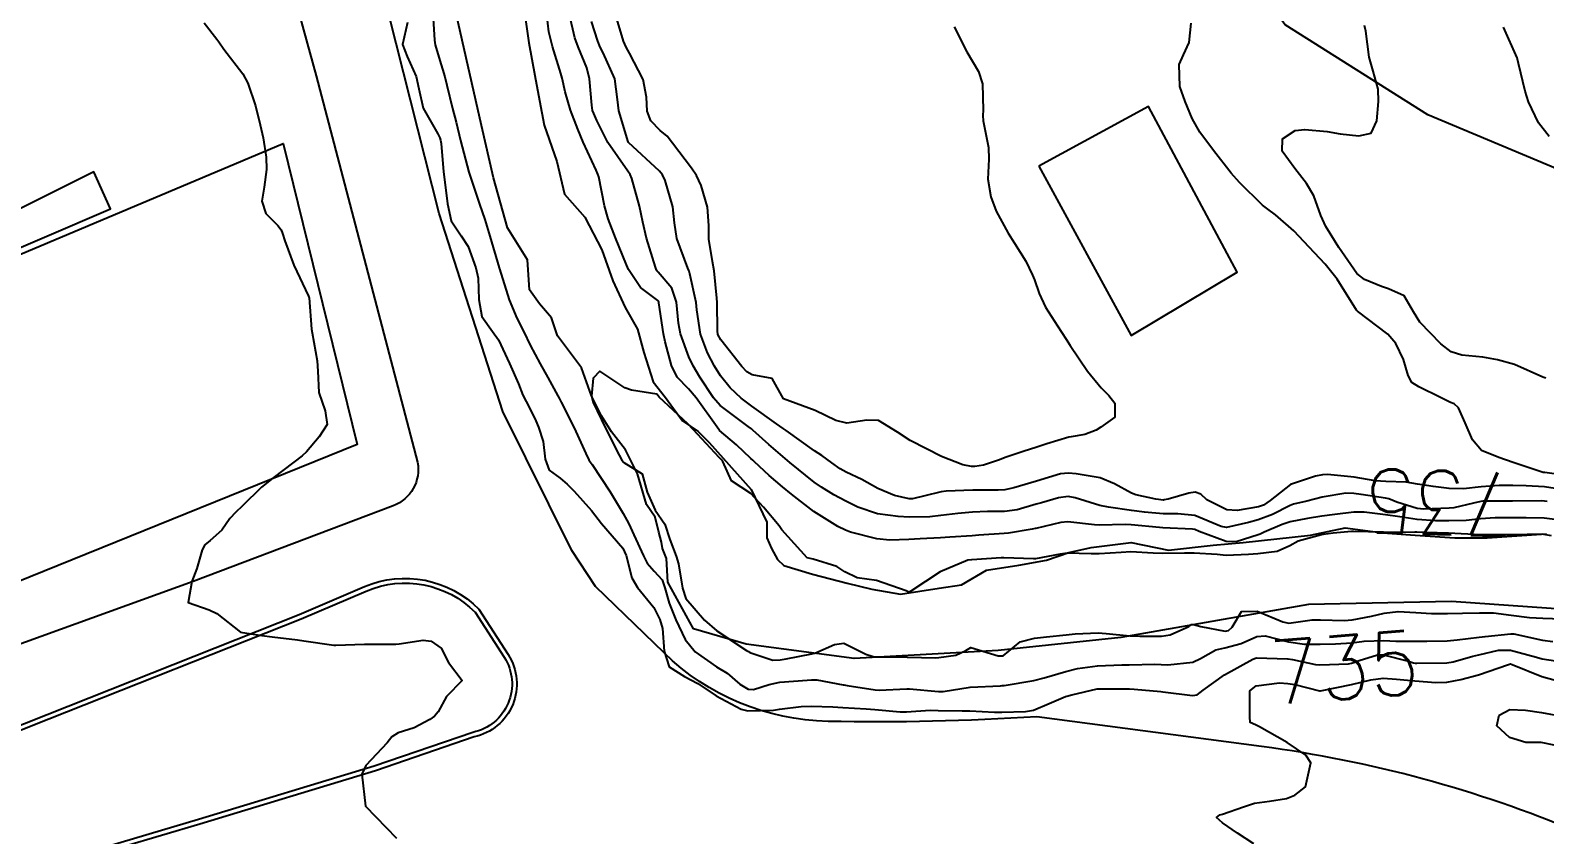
# Model space of a CAD drawing. Header units: metres. Extents: x 318500 to 325275, y 7408834 to 7428799.
# Drawn here: x 323110.9 to 323206.3, y 7420983.5 to 7421034.1 of the extents above; entities that cross this region are included whole.
import ezdxf
from ezdxf.enums import TextEntityAlignment as Align

# ---------------------------------------------------------------- set-up
doc = ezdxf.new("R2010")
doc.units = ezdxf.units.M
doc.header["$MEASUREMENT"] = 0
for name, color, linetype in [('Area Verde e de Lazer', 93, 'Continuous'), ('Canteiro', 45, 'Continuous'), ('Cotas', 45, 'Continuous'), ('Curvas de Nivel 1m', 11, 'Continuous'), ('Curvas de Nivel 5m', 15, 'Continuous'), ('Divisas', 45, 'Continuous'), ('Edificações', 30, 'Continuous'), ('Hidrografia', 140, 'Continuous'), ('Linha Férrea', 20, 'Continuous'), ('Vias Primárias', 230, 'Continuous')]:
    doc.layers.add(name, color=color, linetype=linetype)
doc.styles.add('Style-STANDARD', font='STANDARD.shx')

msp = doc.modelspace()

# ---------------------------------------------------------------- linework, layer by layer
at = {"layer": 'Area Verde e de Lazer'}
msp.add_lwpolyline([(323099.675, 7421015.557), (323126.851, 7421027.002), (323131.51, 7421008.026), (323105.501, 7420997.509)], close=True, dxfattribs=at)
at = {"layer": 'Canteiro'}
msp.add_lwpolyline([(323072.392, 7420962.815), (323069.149, 7420968.96), (323078.171, 7420974.248), (323091.604, 7420981.307), (323104.85, 7420987.874), (323112.09, 7420990.751), (323127.987, 7420997.056), (323132.088, 7420998.806, -0.307387), (323138.948, 7420997.466), (323140.774, 7420994.635, -0.526244), (323138.798, 7420989.905), (323132.58, 7420987.775), (323121.527, 7420984.418), (323109.438, 7420980.828), (323102.722, 7420978.253), (323092.053, 7420972.696), (323080.635, 7420966.874), (323072.392, 7420962.815)], format="xyb", dxfattribs=at)
at = {"layer": 'Curvas de Nivel 1m', "flags": 128}
for points, elevation in [([(323136.28, 7421035.214), (323136.393, 7421033.493), (323136.426, 7421033.212), (323136.658, 7421032.422), (323137.043, 7421031.204), (323137.166, 7421030.668), (323137.528, 7421029.196), (323137.757, 7421028.348), (323138.023, 7421027.189), (323138.56, 7421025.18), (323139.227, 7421023.17), (323139.553, 7421022.197), (323139.874, 7421021.16), (323140.462, 7421019.169), (323140.466, 7421019.15), (323140.479, 7421019.106), (323141.094, 7421017.144), (323141.581, 7421015.996), (323142.004, 7421015.134), (323142.418, 7421014.302), (323143.046, 7421013.12), (323143.52, 7421012.246), (323144.161, 7421011.103), (323144.239, 7421010.963), (323144.374, 7421010.71), (323145.18, 7421009.088), (323145.927, 7421007.475), (323146.099, 7421007.073), (323146.185, 7421006.938), (323146.317, 7421006.773), (323147.444, 7421005.059), (323148.28, 7421003.688), (323148.626, 7421003.045), (323148.953, 7421002.347), (323149.542, 7421001.03), (323149.773, 7421000.565), (323150.23, 7421000.055), (323150.722, 7420999.51), (323150.896, 7420999.01), (323151.172, 7420998.039), (323151.58, 7420996.999), (323152.172, 7420995.763), (323152.805, 7420994.984), (323154.151, 7420994.039), (323154.817, 7420993.631), (323155.617, 7420992.948), (323156.135, 7420992.618), (323156.475, 7420992.595), (323157.46, 7420992.92), (323158.142, 7420993.066), (323159.852, 7420993.183), (323160.143, 7420993.208), (323160.472, 7420993.214), (323162.14, 7420992.906), (323162.175, 7420992.894), (323162.379, 7420992.856), (323164.136, 7420992.575), (323164.402, 7420992.561), (323166.137, 7420992.639), (323166.307, 7420992.638), (323168.135, 7420992.479), (323168.429, 7420992.483), (323170.14, 7420992.75), (323172.031, 7420992.842), (323172.141, 7420992.851), (323172.278, 7420992.864), (323174.145, 7420993.177), (323174.792, 7420993.336), (323176.151, 7420993.746), (323176.892, 7420993.924), (323178.154, 7420994.092), (323179.682, 7420994.154), (323180.155, 7420994.157), (323181.757, 7420994.197), (323182.156, 7420994.178), (323182.586, 7420994.156), (323184.158, 7420994.325), (323184.644, 7420994.563), (323185.611, 7420995.106), (323186.17, 7420995.219), (323187.197, 7420995.502), (323188.182, 7420995.952), (323188.71, 7420995.977), (323190.177, 7420995.604), (323191.2, 7420995.449), (323192.175, 7420995.449), (323193.142, 7420995.479), (323194.177, 7420995.55), (323194.943, 7420995.658), (323196.179, 7420995.695), (323196.937, 7420995.64), (323198.179, 7420995.64), (323198.902, 7420995.65), (323200.18, 7420995.664), (323200.804, 7420995.727), (323202.183, 7420995.897), (323202.562, 7420995.946), (323204.187, 7420996.112), (323204.385, 7420996.1), (323206.182, 7420995.719), (323206.83, 7420995.62)], 734), ([(323207.285, 7421003.265), (323206.287, 7421003.405), (323205.152, 7421003.426), (323204.287, 7421003.416), (323203.195, 7421003.407), (323202.285, 7421003.347), (323201.375, 7421003.252), (323200.283, 7421003.219), (323199.434, 7421003.217), (323198.284, 7421003.304), (323197.196, 7421003.487), (323196.288, 7421003.614), (323194.955, 7421003.765), (323194.29, 7421003.774), (323193.104, 7421003.636), (323192.286, 7421003.519), (323191.375, 7421003.383), (323190.28, 7421003.161), (323189.784, 7421002.991), (323188.659, 7421002.506), (323188.389, 7421002.388), (323188.267, 7421002.338), (323186.882, 7421001.91), (323186.261, 7421001.928), (323184.561, 7421002.566), (323184.272, 7421002.681), (323184.14, 7421002.703), (323182.273, 7421002.794), (323182.056, 7421002.811), (323180.275, 7421002.984), (323179.9, 7421003.001), (323178.274, 7421002.949), (323177.959, 7421002.969), (323176.277, 7421003.164), (323175.834, 7421003.119), (323174.271, 7421002.742), (323174.233, 7421002.738), (323174.045, 7421002.703), (323172.541, 7421002.45), (323172.265, 7421002.421), (323170.685, 7421002.325), (323170.263, 7421002.293), (323168.842, 7421002.191), (323168.261, 7421002.158), (323166.971, 7421002.087), (323166.259, 7421002.05), (323165.074, 7421002.006), (323164.259, 7421002.093), (323162.596, 7421002.524), (323162.267, 7421002.633), (323161.787, 7421002.867), (323160.284, 7421003.824), (323158.88, 7421004.904), (323158.305, 7421005.369), (323157.462, 7421006.073), (323156.552, 7421006.937), (323156.432, 7421007.049), (323156.323, 7421007.152), (323155.403, 7421008.021), (323154.349, 7421008.924), (323154.307, 7421008.97), (323154.188, 7421009.136), (323152.862, 7421010.985), (323152.385, 7421011.534), (323151.668, 7421012.276), (323151.32, 7421013.006), (323150.925, 7421014.51), (323150.812, 7421015.014), (323150.525, 7421016.953), (323150.517, 7421017.019), (323150.502, 7421017.061), (323150.461, 7421017.103), (323149.364, 7421017.932), (323148.612, 7421019.048), (323148.484, 7421019.346), (323147.787, 7421021.057), (323147.326, 7421022.257), (323147.093, 7421023.064), (323146.74, 7421024.885), (323146.682, 7421025.069), (323146.564, 7421025.32), (323145.761, 7421027.082), (323145.406, 7421027.896), (323144.951, 7421029.095), (323144.627, 7421030.241), (323144.421, 7421031.103), (323144.336, 7421031.414), (323143.826, 7421033.113), (323143.581, 7421034.018), (323143.454, 7421035.119)], 734), ([(323207.259, 7421005.216), (323206.311, 7421005.36), (323205.163, 7421005.44), (323204.312, 7421005.452), (323203.448, 7421005.449), (323202.31, 7421005.379), (323201.205, 7421005.242), (323200.309, 7421005.26), (323199.288, 7421005.393), (323198.312, 7421005.532), (323197.586, 7421005.664), (323196.313, 7421005.71), (323195.647, 7421005.753), (323194.315, 7421005.97), (323192.629, 7421006.144), (323192.317, 7421006.119), (323191.886, 7421006.037), (323190.31, 7421005.525), (323189.034, 7421004.509), (323188.604, 7421004.206), (323188.294, 7421004.106), (323186.939, 7421003.882), (323186.291, 7421003.911), (323185.045, 7421004.559), (323184.653, 7421004.914), (323184.305, 7421005.029), (323183.903, 7421004.975), (323182.604, 7421004.587), (323182.349, 7421004.54), (323182.299, 7421004.536), (323181.835, 7421004.597), (323180.558, 7421004.872), (323180.303, 7421004.97), (323179.232, 7421005.559), (323178.313, 7421005.939), (323176.801, 7421006.18), (323176.316, 7421006.236), (323175.825, 7421006.187), (323174.31, 7421005.72), (323172.887, 7421005.303), (323172.304, 7421005.177), (323171.885, 7421005.153), (323170.304, 7421005.156), (323168.625, 7421005.097), (323168.303, 7421005.056), (323167.273, 7421004.795), (323166.496, 7421004.608), (323166.297, 7421004.606), (323165.362, 7421004.819), (323164.304, 7421005.261), (323163.296, 7421005.831), (323162.314, 7421006.3), (323161.944, 7421006.493), (323161.406, 7421006.874), (323160.779, 7421007.335), (323160.331, 7421007.627), (323158.548, 7421008.908), (323158.352, 7421009.051), (323157.934, 7421009.339), (323156.373, 7421010.446), (323155.711, 7421010.95), (323155.021, 7421011.595), (323154.394, 7421012.362), (323154.016, 7421012.974), (323153.579, 7421013.812), (323153.135, 7421014.983), (323152.912, 7421016.526), (323152.862, 7421016.986), (323152.478, 7421018.785), (323152.432, 7421018.943), (323152.408, 7421018.991), (323152.336, 7421019.138), (323151.661, 7421021.003), (323151.515, 7421022), (323151.39, 7421023.007), (323150.908, 7421024.662), (323150.747, 7421025.017), (323150.563, 7421025.251), (323148.614, 7421027.05), (323148.605, 7421027.065), (323148.59, 7421027.091), (323147.993, 7421029.056), (323147.914, 7421029.764), (323147.756, 7421031.059), (323147.017, 7421032.715), (323146.822, 7421033.068), (323146.674, 7421033.434), (323146.282, 7421034.672)], 736), ([(323169.123, 7421034.347), (323169.922, 7421032.767), (323170.651, 7421031.521), (323170.907, 7421030.756), (323170.954, 7421029.086), (323170.924, 7421028.755), (323170.956, 7421028.414), (323171.277, 7421026.75), (323171.313, 7421026.015), (323171.248, 7421024.75), (323171.43, 7421023.628), (323171.769, 7421022.742), (323172.519, 7421021.343), (323172.916, 7421020.724), (323173.628, 7421019.578), (323174.063, 7421018.706), (323174.175, 7421018.402), (323174.469, 7421017.553), (323174.877, 7421016.696), (323175.621, 7421015.504), (323176.17, 7421014.674), (323176.424, 7421014.281), (323177.53, 7421012.659), (323178.389, 7421011.595), (323178.869, 7421011.127), (323179.238, 7421010.637), (323179.249, 7421009.755), (323178.357, 7421009.12), (323178.061, 7421008.946), (323177.36, 7421008.66), (323176.502, 7421008.514), (323176.347, 7421008.489), (323174.954, 7421008.077), (323174.337, 7421007.859), (323173.461, 7421007.585), (323172.327, 7421007.213), (323171.979, 7421007.08), (323170.975, 7421006.743), (323170.417, 7421006.651), (323170.319, 7421006.645), (323170.218, 7421006.651), (323169.66, 7421006.76), (323168.328, 7421007.284), (323167.369, 7421007.76), (323166.342, 7421008.292), (323165.557, 7421008.818), (323164.361, 7421009.538), (323163.625, 7421009.577), (323162.358, 7421009.37), (323161.677, 7421009.553), (323160.369, 7421010.175), (323158.38, 7421010.91), (323157.658, 7421012.187), (323156.395, 7421012.43), (323156.055, 7421012.603), (323155.749, 7421012.95), (323154.425, 7421014.624), (323154.244, 7421014.972), (323154.204, 7421015.202), (323154.19, 7421016.973), (323154.177, 7421017.259), (323154.013, 7421018.975), (323153.908, 7421019.556), (323153.67, 7421020.978), (323153.669, 7421021.828), (323153.589, 7421022.979), (323153.18, 7421024.355), (323152.882, 7421024.987), (323152.567, 7421025.431), (323151.388, 7421027.008), (323151.037, 7421027.456), (323150.598, 7421027.82), (323150.005, 7421028.43), (323149.773, 7421029.033), (323149.738, 7421029.918), (323149.54, 7421031.036), (323148.664, 7421032.683), (323148.45, 7421033.052), (323148.29, 7421033.438), (323147.819, 7421035.059)], 737), ([(323121.88, 7421034.6), (323122.672, 7421033.569), (323122.798, 7421033.389), (323123.117, 7421032.932), (323124.303, 7421031.373), (323124.631, 7421030.792), (323125.121, 7421029.362), (323125.408, 7421028.167), (323125.587, 7421027.355), (323125.786, 7421026.138), (323125.814, 7421025.351), (323125.652, 7421024.244), (323125.513, 7421023.355), (323125.755, 7421022.584), (323126.515, 7421021.821), (323126.731, 7421021.555), (323126.818, 7421021.335), (323126.966, 7421020.87), (323127.532, 7421019.324), (323128.451, 7421017.371), (323128.474, 7421017.31), (323128.483, 7421017.277), (323128.64, 7421015.308), (323128.672, 7421015.062), (323128.99, 7421013.304), (323129.036, 7421012.658), (323129.095, 7421011.303), (323129.491, 7421010.166), (323129.629, 7421009.297), (323129.13, 7421008.51), (323128.324, 7421007.581), (323128.045, 7421007.314), (323126.3, 7421005.994), (323125.489, 7421005.352), (323124.278, 7421004.16), (323123.868, 7421003.78), (323123.5, 7421003.378), (323122.998, 7421002.643), (323122.249, 7421001.985), (323121.928, 7421001.712), (323121.753, 7421001.397), (323121.409, 7421000.215), (323121.111, 7420999.406), (323120.878, 7420998.091), (323122.192, 7420997.612), (323122.682, 7420997.385), (323124.173, 7420996.22), (323125.517, 7420996.003), (323126.169, 7420995.925), (323127.76, 7420995.722), (323128.165, 7420995.674), (323130.049, 7420995.404), (323130.162, 7420995.395), (323131.967, 7420995.459), (323132.163, 7420995.458), (323133.941, 7420995.455), (323134.164, 7420995.474), (323135.672, 7420995.711), (323136.167, 7420995.645), (323136.806, 7420995.2), (323137.263, 7420994.305), (323138.14, 7420993.18), (323137.152, 7420992.167), (323136.611, 7420991.202), (323136.393, 7420990.919), (323136.103, 7420990.711), (323135.116, 7420990.199), (323134.09, 7420989.866), (323133.698, 7420989.623), (323133.414, 7420989.24), (323132.066, 7420987.812), (323131.81, 7420987.264), (323132.03, 7420985.26), (323134, 7420983.23)], 736), ([(323208.094, 7421006.029), (323206.32, 7421006.267), (323206.234, 7421006.281), (323204.329, 7421006.903), (323203.43, 7421007.217), (323202.34, 7421007.663), (323201.767, 7421008.339), (323201.318, 7421009.393), (323200.897, 7421010.352), (323200.617, 7421010.591), (323200.383, 7421010.689), (323199.758, 7421010.995), (323198.393, 7421011.673), (323197.947, 7421011.938), (323197.712, 7421012.39), (323197.419, 7421013.391), (323196.934, 7421014.402), (323196.439, 7421014.981), (323194.535, 7421016.439), (323194.489, 7421016.469), (323194.461, 7421016.501), (323193.257, 7421018.452), (323192.494, 7421019.401), (323191.484, 7421020.475), (323190.525, 7421021.501), (323189.369, 7421022.508), (323188.881, 7421022.853), (323188.546, 7421023.12), (323187.086, 7421024.535), (323186.569, 7421025.131), (323185.457, 7421026.557), (323184.607, 7421027.702), (323184.109, 7421028.578), (323183.676, 7421029.63), (323183.345, 7421030.589), (323183.29, 7421031.961), (323183.563, 7421032.587), (323183.915, 7421033.348), (323184.045, 7421034.58)], 737), ([(323206.399, 7421012.208), (323206.209, 7421012.282), (323204.412, 7421013.073), (323203.358, 7421013.373), (323202.418, 7421013.54), (323201.099, 7421013.671), (323200.423, 7421013.864), (323199.777, 7421014.367), (323198.45, 7421015.742), (323198.047, 7421016.386), (323197.47, 7421017.395), (323196.474, 7421017.846), (323196.041, 7421017.982), (323194.967, 7421018.433), (323194.485, 7421018.804), (323193.36, 7421020.452), (323192.53, 7421021.774), (323192.22, 7421022.465), (323191.769, 7421023.689), (323191.313, 7421024.479), (323190.574, 7421025.414), (323189.781, 7421026.502), (323189.813, 7421027.291), (323190.61, 7421027.803), (323191.209, 7421027.883), (323192.609, 7421027.757), (323193.446, 7421027.613), (323194.605, 7421027.47), (323195.382, 7421027.655), (323195.75, 7421028.423), (323195.858, 7421029.647), (323195.838, 7421030.422), (323195.524, 7421031.56), (323195.264, 7421032.431), (323195.058, 7421034.071), (323194.961, 7421034.436)], 738), ([(323206.607, 7421027.434), (323205.934, 7421028.287), (323205.311, 7421029.615), (323205.086, 7421030.296), (323204.666, 7421032.035), (323204.613, 7421032.301), (323204.584, 7421032.389), (323203.719, 7421034.315)], 739), ([(323206.757, 7421002.273), (323206.271, 7421002.377), (323206.167, 7421002.386), (323204.271, 7421002.352), (323204.22, 7421002.351), (323202.27, 7421002.34), (323200.271, 7421002.45), (323200.182, 7421002.451), (323198.272, 7421002.504), (323198.15, 7421002.504), (323196.271, 7421002.503), (323196.175, 7421002.508), (323194.272, 7421002.556), (323194.159, 7421002.554), (323193.003, 7421002.453), (323192.363, 7421002.365), (323192.268, 7421002.347), (323190.8, 7421001.944), (323190.257, 7421001.651), (323189.462, 7421001.288), (323188.25, 7421001.156), (323187.666, 7421001.101), (323186.248, 7421001.046), (323185.699, 7421001.098), (323184.249, 7421001.197), (323183.636, 7421001.189), (323182.249, 7421001.163), (323181.653, 7421001.195), (323180.25, 7421001.276), (323179.638, 7421001.241), (323178.247, 7421001.142), (323177.748, 7421001.154), (323176.248, 7421001.191), (323175.789, 7421001.134), (323174.242, 7421000.832), (323174.12, 7421000.824), (323172.242, 7421000.892), (323172.085, 7421000.889), (323170.24, 7421000.781), (323170.212, 7421000.778), (323169.98, 7421000.754), (323168.232, 7421000.015), (323166.397, 7420998.807), (323166.294, 7420998.734), (323166.219, 7420998.748), (323166.09, 7420998.811), (323164.226, 7420999.465), (323163.007, 7420999.627), (323162.231, 7421000.006), (323161.729, 7421000.361), (323160.239, 7421000.819), (323159.871, 7421000.894), (323158.266, 7421002.667), (323158.098, 7421002.913), (323157.121, 7421004.094), (323156.323, 7421004.94), (323155.092, 7421005.743), (323154.54, 7421006.967), (323154.453, 7421007.099), (323154.324, 7421007.224), (323152.682, 7421008.987), (323152.355, 7421009.338), (323150.544, 7421011.018), (323150.473, 7421011.11), (323150.382, 7421011.211), (323148.798, 7421011.458), (323148.386, 7421011.608), (323146.81, 7421012.652), (323146.391, 7421012.217), (323146.287, 7421011.071), (323146.374, 7421010.683), (323147.163, 7421009.062), (323148.01, 7421007.368), (323148.178, 7421007.051), (323148.319, 7421006.911), (323149.463, 7421006.184), (323149.782, 7421005.028), (323150.283, 7421003.891), (323150.89, 7421003.011), (323151.216, 7421002.045), (323151.606, 7421001), (323151.761, 7421000.523), (323152.001, 7420998.993), (323152.21, 7420998.331), (323153.403, 7420996.978), (323154.18, 7420996.289), (323156.049, 7420995.055), (323156.161, 7420994.989), (323156.256, 7420994.939), (323157.689, 7420994.451), (323158.156, 7420994.467), (323158.529, 7420994.534), (323160.16, 7420994.844), (323160.34, 7420994.887), (323161.59, 7420995.448), (323162.17, 7420995.513), (323163.562, 7420994.839), (323164.012, 7420994.686), (323164.158, 7420994.661), (323164.332, 7420994.654), (323166.158, 7420994.632), (323167.975, 7420994.6), (323168.158, 7420994.61), (323169.23, 7420994.764), (323169.856, 7420995.064), (323170.167, 7420995.249), (323171.884, 7420994.733), (323172.16, 7420994.721), (323172.218, 7420994.729), (323173.287, 7420995.599), (323174.177, 7420995.835), (323174.938, 7420995.93), (323176.181, 7420996.053), (323176.746, 7420996.1), (323178.183, 7420996.163), (323178.693, 7420996.131), (323180.181, 7420995.99), (323180.826, 7420995.965), (323182.181, 7420995.96), (323182.725, 7420996.042), (323183.906, 7420996.573), (323184.071, 7420996.692), (323184.192, 7420996.707), (323184.667, 7420996.563), (323186.186, 7420996.28), (323186.408, 7420996.316), (323186.628, 7420996.533), (323187.217, 7420997.513), (323188.206, 7420997.546), (323189.826, 7420996.863), (323190.194, 7420996.775), (323191.683, 7420996.983), (323192.198, 7420996.982), (323193.692, 7420996.943), (323194.198, 7420996.994), (323195.402, 7420997.222), (323196.205, 7420997.41), (323197.083, 7420997.521), (323198.206, 7420997.463), (323199.192, 7420997.383), (323200.205, 7420997.386), (323201.138, 7420997.414), (323202.207, 7420997.431), (323203.094, 7420997.429), (323204.205, 7420997.289), (323205.362, 7420997.129), (323206.202, 7420997.095), (323207.417, 7420997.047)], 733), ([(323188.006, 7420982.879), (323186.978, 7420983.563), (323186.025, 7420984.198), (323185.637, 7420984.546), (323185.861, 7420984.714), (323186.033, 7420984.761), (323187.353, 7420985.208), (323188.044, 7420985.435), (323188.979, 7420985.568), (323190.049, 7420985.731), (323190.584, 7420985.95), (323191.249, 7420986.472), (323191.596, 7420987.988), (323191.274, 7420988.472), (323190.092, 7420989.259), (323188.352, 7420990.262), (323188.108, 7420990.373), (323187.762, 7420990.515), (323187.741, 7420990.89), (323187.75, 7420992.516), (323188.143, 7420992.834), (323189.625, 7420993.015), (323190.145, 7420992.991), (323190.575, 7420992.914), (323192.141, 7420992.515), (323192.199, 7420992.518), (323194.145, 7420992.922), (323195.362, 7420993.203), (323196.149, 7420993.32), (323196.996, 7420993.245), (323198.148, 7420993.14), (323199.466, 7420993.047), (323200.147, 7420993.067), (323201.029, 7420993.227), (323202.152, 7420993.519), (323204.041, 7420994.184), (323204.159, 7420994.211), (323204.273, 7420994.184), (323206.151, 7420993.428), (323207.062, 7420993.179)], 736), ([(323206.918, 7420989.087), (323206.1, 7420989.27), (323205.13, 7420989.259), (323204.099, 7420989.58), (323203.304, 7420990.312), (323203.447, 7420990.984), (323204.126, 7420991.335), (323205.113, 7420991.303), (323206.123, 7420991.146), (323207.481, 7420990.898)], 737)]:
    msp.add_lwpolyline(points, dxfattribs=dict(at, elevation=elevation))
at = {"layer": 'Curvas de Nivel 5m', "elevation": 735, "flags": 128}
for points in [[(323134.684, 7421034.615), (323134.377, 7421033.234), (323134.659, 7421032.47), (323135.242, 7421031.224), (323135.408, 7421030.443), (323135.665, 7421029.219), (323136.594, 7421027.601), (323136.726, 7421027.343), (323136.764, 7421027.207), (323136.798, 7421026.996), (323136.958, 7421025.204), (323137.02, 7421024.736), (323137.196, 7421023.2), (323137.442, 7421022.119), (323138.068, 7421021.187), (323138.5, 7421020.515), (323138.991, 7421019.172), (323139.135, 7421018.505), (323139.186, 7421017.169), (323139.364, 7421016.091), (323140.037, 7421015.156), (323140.422, 7421014.624), (323141.114, 7421013.143), (323141.67, 7421011.848), (323141.952, 7421011.134), (323142.362, 7421010.352), (323142.761, 7421009.529), (323142.942, 7421009.121), (323143.227, 7421008.226), (323143.351, 7421007.115), (323143.62, 7421006.417), (323144.308, 7421005.912), (323144.743, 7421005.532), (323145.192, 7421005.087), (323146.282, 7421003.879), (323146.913, 7421003.064), (323148.247, 7421001.496), (323148.457, 7421001.047), (323148.822, 7420999.637), (323149.178, 7420999.036), (323150.201, 7420997.764), (323150.577, 7420997.014), (323150.746, 7420996.447), (323150.845, 7420995.01), (323151.172, 7420994.026), (323152.144, 7420993.431), (323152.98, 7420992.982), (323154.129, 7420992.211), (323155.705, 7420991.357), (323156.115, 7420991.258), (323157.732, 7420991.3), (323158.117, 7420991.36), (323159.487, 7420991.529), (323160.12, 7420991.553), (323161.474, 7420991.516), (323162.119, 7420991.477), (323163.575, 7420991.381), (323164.118, 7420991.334), (323165.728, 7420991.202), (323166.116, 7420991.204), (323167.608, 7420991.297), (323168.118, 7420991.291), (323169.618, 7420991.257), (323170.118, 7420991.253), (323171.667, 7420991.184), (323172.117, 7420991.17), (323173.616, 7420991.209), (323174.119, 7420991.302), (323175.096, 7420991.715), (323176.132, 7420992.155), (323176.526, 7420992.274), (323178.14, 7420992.65), (323180.14, 7420992.638), (323180.158, 7420992.637), (323180.46, 7420992.615), (323182.138, 7420992.481), (323182.26, 7420992.467), (323184.135, 7420992.22), (323184.424, 7420992.277), (323184.798, 7420992.56), (323186.15, 7420993.526), (323187.944, 7420994.513), (323188.096, 7420994.576), (323188.161, 7420994.59), (323190.111, 7420994.541), (323190.161, 7420994.536), (323190.43, 7420994.486), (323191.881, 7420994.188), (323192.157, 7420994.157), (323193.953, 7420994.228), (323194.158, 7420994.256), (323194.293, 7420994.295), (323194.641, 7420994.425), (323195.787, 7420994.793), (323196.166, 7420994.794), (323197.735, 7420994.386), (323198.06, 7420994.283), (323198.159, 7420994.269), (323198.275, 7420994.262), (323200.159, 7420994.285), (323200.556, 7420994.354), (323201.804, 7420994.697), (323202.167, 7420994.79), (323203.403, 7420995.08), (323204.172, 7420995.081), (323205.813, 7420994.636), (323206.164, 7420994.542), (323207.995, 7420994.252)], [(323206.471, 7421004.447), (323206.302, 7421004.473), (323206.098, 7421004.486), (323204.302, 7421004.467), (323202.433, 7421004.459), (323202.301, 7421004.447), (323201.826, 7421004.337), (323200.597, 7421004.054), (323200.295, 7421004.022), (323198.712, 7421003.957), (323198.294, 7421004.002), (323197.017, 7421004.399), (323196.503, 7421004.608), (323196.302, 7421004.657), (323194.751, 7421004.88), (323194.305, 7421004.951), (323193.786, 7421004.965), (323192.303, 7421004.711), (323191.341, 7421004.474), (323190.504, 7421004.279), (323190.296, 7421004.202), (323189.175, 7421003.619), (323188.282, 7421003.288), (323187.669, 7421003.129), (323186.274, 7421002.815), (323185.948, 7421002.872), (323184.285, 7421003.554), (323183.205, 7421003.662), (323182.286, 7421003.676), (323181.12, 7421003.775), (323180.289, 7421003.881), (323178.853, 7421004.08), (323178.293, 7421004.183), (323176.749, 7421004.666), (323176.301, 7421004.761), (323175.7, 7421004.679), (323174.622, 7421004.368), (323174.294, 7421004.269), (323173.082, 7421003.924), (323172.286, 7421003.819), (323171.221, 7421003.805), (323170.285, 7421003.766), (323169.358, 7421003.69), (323168.282, 7421003.573), (323167.582, 7421003.489), (323166.28, 7421003.461), (323165.602, 7421003.494), (323164.283, 7421003.672), (323163.044, 7421004.093), (323162.294, 7421004.457), (323161.539, 7421004.871), (323160.765, 7421005.343), (323160.308, 7421005.662), (323158.775, 7421006.905), (323158.325, 7421007.275), (323157.444, 7421008.031), (323156.44, 7421008.939), (323156.351, 7421009.012), (323156.136, 7421009.161), (323154.373, 7421010.499), (323153.957, 7421010.974), (323153.106, 7421012.269), (323152.683, 7421012.987), (323152.409, 7421013.565), (323151.892, 7421014.998), (323151.764, 7421015.676), (323151.638, 7421017.002), (323151.344, 7421017.882), (323150.479, 7421018.9), (323150.416, 7421018.958), (323150.376, 7421019.022), (323150.304, 7421019.201), (323149.735, 7421021.032), (323149.518, 7421022.033), (323149.293, 7421023.039), (323148.822, 7421024.78), (323148.703, 7421025.048), (323148.563, 7421025.247), (323147.307, 7421027.063), (323146.604, 7421028.438), (323146.416, 7421028.881), (323146.348, 7421029.074), (323146.288, 7421029.401), (323146.154, 7421031.077), (323145.974, 7421031.756), (323145.429, 7421033.089), (323145.229, 7421033.645), (323144.901, 7421035.097)]]:
    msp.add_lwpolyline(points, dxfattribs=at)
at = {"layer": 'Divisas'}
msp.add_lwpolyline([(323222.421, 7421018.971), (323198.968, 7421028.809), (323189.981, 7421034.468), (323184.497, 7421041.638), (323181.988, 7421047.533), (323179.332, 7421058.123), (323178.101, 7421065.896), (323178.059, 7421085.382), (323179.407, 7421113.164), (323163.638, 7421140.971), (323148.662, 7421166.327), (323140.305, 7421180.791), (323135.405, 7421189.169), (323131.507, 7421194.535), (323124.976, 7421203.529), (323108.061, 7421225.732), (323089.717, 7421251.013), (323075.14, 7421271.352), (323068.953, 7421279.036), (323062.253, 7421285.89), (323053.405, 7421293.832), (323038.944, 7421307.117)], dxfattribs=at)
at = {"layer": 'Edificações'}
msp.add_lwpolyline([(323174.461, 7421025.565), (323180.278, 7421014.905), (323186.958, 7421018.889), (323181.356, 7421029.334)], close=True, dxfattribs=at)
msp.add_lwpolyline([(323099.47, 7421015.808), (323115.981, 7421022.871), (323114.925, 7421025.203), (323109.924, 7421022.704)], dxfattribs=at)
at = {"layer": 'Hidrografia'}
for points in [[(323214.204, 7420997.178), (323200.458, 7420998.153), (323191.446, 7420997.953), (323179.63, 7420995.882), (323171.884, 7420995.061), (323162.827, 7420994.557), (323156.019, 7420995.456), (323152.693, 7420996.433), (323151.089, 7420999.364), (323150.995, 7421000.859), (323150.758, 7421001.491), (323150.679, 7421001.886), (323150.521, 7421002.518), (323150.284, 7421003.466), (323149.731, 7421004.255), (323149.175, 7421006.184), (323148.923, 7421006.688), (323148.418, 7421007.697), (323147.535, 7421008.831), (323146.905, 7421009.84), (323146.274, 7421011.1), (323145.644, 7421012.865), (323144.887, 7421013.874), (323144.13, 7421014.882), (323143.752, 7421016.017), (323142.995, 7421016.899), (323142.364, 7421017.782), (323142.238, 7421019.673), (323140.977, 7421021.69), (323140.094, 7421024.841), (323139.337, 7421028.119), (323137.778, 7421035.08)], [(323142.026, 7421035.383), (323142.319, 7421033.329), (323142.711, 7421031.274), (323143.004, 7421029.709), (323143.298, 7421028.144), (323144.087, 7421025.867), (323144.576, 7421023.813), (323145.849, 7421022.346), (323146.925, 7421020.291), (323147.61, 7421018.335), (323148.393, 7421016.672), (323149.176, 7421015.302), (323149.568, 7421013.835), (323150.155, 7421011.976), (323150.938, 7421010.998), (323152.015, 7421009.531), (323152.993, 7421008.846), (323153.679, 7421008.161), (323156.333, 7421005.198), (323157.312, 7421003.144), (323157.312, 7421002.166), (323157.605, 7421001.481), (323157.997, 7421000.796), (323158.388, 7421000.405), (323160.198, 7420999.859), (323162.378, 7420999.298), (323163.936, 7420998.925), (323165.743, 7420998.613), (323168.172, 7420998.987), (323169.593, 7420999.187), (323171.162, 7421000.128), (323173.202, 7421000.442), (323174.928, 7421000.756), (323176.341, 7421001.226), (323177.753, 7421001.54), (323180.264, 7421001.854), (323182.618, 7421001.383), (323185.443, 7421001.697), (323187.327, 7421001.854), (323191.564, 7421002.324), (323193.761, 7421002.795), (323196.115, 7421002.481), (323198.155, 7421002.324), (323200.666, 7421002.167), (323202.706, 7421002.167), (323206.439, 7421002.405)]]:
    msp.add_lwpolyline(points, dxfattribs=at)
at = {"layer": 'Linha Férrea'}
for points in [[(322143.825, 7422393.254, 0.177055), (322348.62, 7422102.056), (322434.806, 7422041.149, -0.110991), (322629.993, 7421830.678), (322682.61, 7421743.599), (322746.773, 7421641.593), (322762.264, 7421616.034), (322784.09, 7421580.598, 0.089131), (322895.412, 7421449.131), (322994.737, 7421367.338, -0.08158), (323134.171, 7421212.836), (323192.504, 7421114.159, 0.09806), (323348.116, 7420944.919), (323507.932, 7420825.984), (323699.619, 7420681.705), (323733.067, 7420655.668, -0.104587), (323843.705, 7420529.863, -0.339852), (323771.4, 7420065.587)], [(323771.4, 7420065.587, 0.339852), (323843.705, 7420529.863, 0.104587), (323733.067, 7420655.668), (323699.619, 7420681.705), (323507.932, 7420825.984), (323348.116, 7420944.919, -0.09806), (323192.504, 7421114.159), (323134.171, 7421212.836, 0.08158), (322994.737, 7421367.338), (322895.412, 7421449.131, -0.089131), (322784.09, 7421580.598), (322762.264, 7421616.034), (322746.773, 7421641.593), (322682.61, 7421743.599), (322629.993, 7421830.678, 0.110991), (322434.806, 7422041.149), (322348.62, 7422102.056, -0.177055), (322143.825, 7422393.254)], [(322140.246, 7422392.292, 0.177815), (322346.493, 7422099.021), (322440.925, 7422031.999, -0.098061), (322613.888, 7421848.216), (322683.948, 7421733.892), (322746.506, 7421634.335), (322780.475, 7421578.692, 0.094269), (322901.272, 7421438.87), (322999.189, 7421358.366, -0.08072), (323136.386, 7421201.409), (323184.599, 7421119.369, 0.102464), (323355.759, 7420933.913), (323510.091, 7420819.318), (323694.288, 7420680.697, -0.007988), (323738.117, 7420646.682, -0.098634), (323840.146, 7420527.887, -0.339824), (323768.602, 7420068.543)], [(323768.602, 7420068.543, 0.339824), (323840.146, 7420527.887, 0.098634), (323738.117, 7420646.682, 0.007988), (323694.288, 7420680.697), (323510.091, 7420819.318), (323355.759, 7420933.913, -0.102464), (323184.599, 7421119.369), (323136.386, 7421201.409, 0.08072), (322999.189, 7421358.366), (322901.272, 7421438.87, -0.094269), (322780.475, 7421578.692), (322746.506, 7421634.335), (322683.948, 7421733.892), (322613.888, 7421848.216, 0.098061), (322440.925, 7422031.999), (322346.493, 7422099.021, -0.177815), (322140.246, 7422392.292)]]:
    msp.add_lwpolyline(points, format="xyb", dxfattribs=at)
at = {"layer": 'Vias Primárias'}
for points in [[(323715.644, 7420145.548, 0), (323709.04, 7420132.939)], [(323831.088, 7420001.787, 0), (323833.844, 7420008.443, 0.220888)], [(323214.165, 7420944.208), (323201.806, 7420939.257, 0.444431), (323201.432, 7420938.242, 0.099943), (323205.069, 7420933.766, 0), (323207.298, 7420931.929, 0.020742)], [(323208.408, 7420983.617, 0.066439), (323188.491, 7420989.011), (323174.333, 7420990.887, -0.021191), (323161.175, 7420990.597, -0.189712), (323150.849, 7420994.905), (323146.537, 7420999.089), (323145.034, 7421001.356), (323140.688, 7421010.119), (323136.674, 7421022.588), (323128.129, 7421056.385), (323124.344, 7421071.406), (323122.393, 7421077.745), (323115.921, 7421093.744), (323108.352, 7421108.153), (323100.663, 7421121.099), (323086.018, 7421145.749), (323072.354, 7421168.571, -0.153578), (323071.885, 7421170.533)], [(323106.129, 7421099.24), (323114.937, 7421080.422), (323116.706, 7421075.882), (323122.985, 7421052.853), (323128.931, 7421031.253), (323135.319, 7421006.92, -0.364056), (323133.778, 7421004.169), (323121.179, 7420999.4), (323107.42, 7420994.439), (323096.695, 7420989.873), (323081.422, 7420981.728)]]:
    msp.add_lwpolyline(points, format="xyb", dxfattribs=at)
msp.add_lwpolyline([(323072.263, 7420962.417), (323068.75, 7420969.073), (323078.025, 7420974.511), (323091.468, 7420981.574), (323104.728, 7420988.149), (323111.98, 7420991.03), (323127.872, 7420997.333), (323131.97, 7420999.082, -0.308717), (323139.183, 7420997.654), (323141.026, 7420994.798, -0.524464), (323138.878, 7420989.615), (323132.673, 7420987.489), (323121.613, 7420984.13), (323109.534, 7420980.543), (323102.845, 7420977.979), (323092.19, 7420972.43), (323080.77, 7420966.605)], format="xyb", close=True, dxfattribs=at)

# ---------------------------------------------------------------- texts
at = {"layer": 'Cotas', "style": 'Style-STANDARD'}
for rotation, p in [(178.43877, (323199.696, 7421004.378, 735)), (4.41659, (323193.703, 7420993.997, 735))]:
    msp.add_text('735', height=4, rotation=rotation, dxfattribs=at).set_placement(p, align=Align.MIDDLE_CENTER)

doc.saveas('drawing.dxf')
